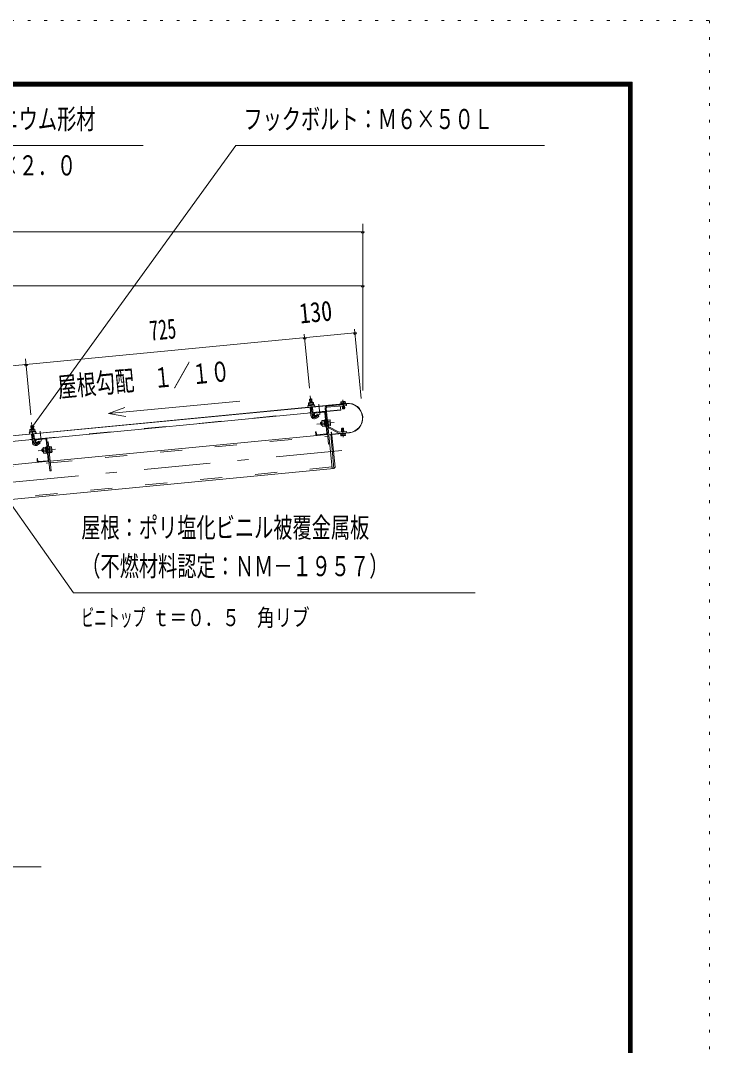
# Model space of a CAD drawing. Units: millimetres, scale not verified. Extents: x -31546 to 31551, y -14700 to 14700.
# Drawn here: x 25305 to 31551, y 5408 to 14700 of the extents above; entities that cross this region are included whole.
import ezdxf
from ezdxf.enums import TextEntityAlignment as Align

# ---------------------------------------------------------------- set-up
doc = ezdxf.new("R2010")
doc.units = ezdxf.units.MM
doc.header["$LTSCALE"] = 50
for name, pattern in [('USER2', [10, 4, -6]), ('USER3', [24, 12, -5, 2, -5]), ('USER4', [3, 0.5, -2.5])]:
    doc.linetypes.add(name, pattern=pattern)
for name, color, linetype, lineweight in [('0-6_2-02BOLD', 7, 'Continuous', 18), ('0-7_2-12HIDDEN', 3, 'USER2', 18), ('0-8_2-22CENTER', 3, 'USER3', 18), ('0-9_2-42THIN', 4, 'Continuous', 18), ('0-A_2-52DIM', 3, 'Continuous', 18), ('0-C_F-F1PAPER', 5, 'Continuous', 18), ('0-D_F-E_J_ADD', 5, 'USER4', 18)]:
    doc.layers.add(name, color=color, linetype=linetype, lineweight=lineweight)
doc.styles.add('ＭＳ ゴシック', font='')
doc.styles.get('ＭＳ ゴシック').set_extended_font_data('MS Gothic')

msp = doc.modelspace()

# ---------------------------------------------------------------- linework, layer by layer
at = {"layer": '0-6_2-02BOLD'}
for p, q in [((27945.13, 11267.53), (27924.23, 11265.51)), ((28239.93, 11232.83), (28238.76, 11245.02)), ((22767.82, 10698.56), (28260.88, 11227.48)), ((28202.87, 11220.14), (22768, 10696.82)), ((27926.5, 11232.98), (27928.22, 11215.13)), ((27931.12, 11193.97), (27938.52, 11117.1)), ((27934.74, 11156.39), (27955.64, 11158.41)), ((27950.84, 11217.31), (27949.12, 11235.15)), ((27959.43, 11119.12), (27952.02, 11195.98)), ((27956.89, 11145.47), (28068.38, 11156.2)), ((28076.72, 11186.36), (28129.54, 10637.81)), ((28092.2, 11025.66), (28076.73, 11186.35)), ((28203.19, 11216.81), (28202.69, 11221.87)), ((28219.81, 11230.92), (28218.65, 11243.09)), ((28220.6, 11218.49), (28220.12, 11223.55)), ((28224.07, 11182.1), (28221.66, 11207.34)), ((28241.03, 11225.57), (28241.51, 11220.5)), ((25431.07, 10902.25), (27935.98, 11143.45)), ((28057.76, 11149.55), (27975.54, 11141.63)), ((28029.52, 11059.44), (28032.2, 11031.58)), ((28057.95, 11074.51), (28037.73, 11072.56)), ((28038.99, 11059.49), (28059.21, 11061.43)), ((28081.85, 10957.77), (28063.87, 11144.52)), ((28070.16, 11079.18), (28064.58, 11078.64)), ((28071.73, 11121.36), (28082.87, 11122.43)), ((28110.78, 11066.4), (28094.05, 11064.79)), ((25398.4, 11022.31), (25401.36, 10991.6)), ((25400.67, 10989.77), (25402.39, 10971.92)), ((25425.01, 10974.1), (25423.3, 10991.95)), ((28061.72, 11035.29), (28041.5, 11033.34)), ((28059.8, 11055.33), (28067.44, 11049.04)), ((28068.11, 11042.07), (28060.46, 11048.36)), ((28070.06, 11021.86), (28063.08, 11021.19)), ((28093.81, 11008.91), (28188.32, 10958.25)), ((28193.61, 10968.13), (28095.49, 11020.71)), ((28096.57, 11038.64), (28113.3, 11040.25)), ((22905.25, 10659.04), (25410.16, 10900.24)), ((25405.3, 10950.75), (25412.69, 10873.89)), ((25408.92, 10913.18), (25429.82, 10915.19)), ((25433.6, 10875.9), (25426.2, 10952.77)), ((25446.96, 10868.62), (25444.68, 10892.31)), ((25449.72, 10898.41), (25531.93, 10906.34)), ((25538.05, 10901.3), (25556.03, 10714.56)), ((25557.04, 10879.21), (25545.9, 10878.15)), ((28088.5, 10947.16), (25573.82, 10705.03)), ((28076.82, 10951.66), (27994.6, 10943.75)), ((28128.77, 10948.93), (28286.25, 10964.1)), ((28286.41, 10962.35), (28128.94, 10947.2)), ((28218.71, 10950.22), (28219.87, 10938.04)), ((28238.82, 10952.13), (28239.98, 10939.96)), ((25482.49, 10868.06), (25460.27, 10852.21)), ((25510.66, 10816.9), (25503.69, 10816.23)), ((25506.37, 10788.37), (25513.34, 10789.04)), ((25533.38, 10818.22), (25513.16, 10816.28)), ((25515.68, 10790.13), (25535.9, 10792.07)), ((25533.97, 10812.12), (25541.61, 10805.82)), ((25542.28, 10798.85), (25534.64, 10805.15)), ((25584.95, 10823.19), (25568.22, 10821.58)), ((25570.74, 10795.43), (25587.47, 10797.04)), ((25562.68, 10703.95), (23048, 10461.82)), ((25550.99, 10708.45), (25468.77, 10700.54)), ((25537.26, 10777.98), (25544.23, 10778.65)), ((25544.46, 10776.21), (25550.04, 10776.74))]:
    msp.add_line(p, q, dxfattribs=at)
for points in [[(27948.09, 11236.83), (27945.13, 11267.53), (27943.22, 11269.1), (27925.81, 11267.43), (27924.23, 11265.51), (27927.19, 11234.81)], [(28211.46, 11244.18), (28208.59, 11242.14), (28209.74, 11229.96)], [(28211.46, 11244.18), (28245.61, 11247.44), (28248.82, 11245.98), (28249.98, 11233.79)], [(27916.9, 11214.05), (27915.19, 11231.89), (27918.05, 11233.93), (27957.24, 11237.71), (27960.44, 11236.25), (27962.16, 11218.41)], [(28065.58, 11185.29), (28096.89, 10860.06), (28108.03, 10861.14)], [(28079.68, 11155.7), (28207.89, 11168.04), (28204.26, 11205.66)], [(28081.95, 11205.14), (28258.93, 11222.18), (28260.01, 11211.03), (28083.02, 11193.99)], [(28260.72, 11229.22), (28098.02, 11213.55), (28098.18, 11211.81)], [(28242.57, 11209.35), (28244.97, 11184.09), (28241.82, 11180.28), (28227.88, 11178.95), (28224.07, 11182.1), (28244.97, 11184.09)], [(27970.5, 11135.52), (27972.79, 11111.83), (27967.21, 11111.29), (27964.93, 11134.98)], [(27973.9, 11112.52), (27996.13, 11128.37), (28008.32, 11111.27), (27986.1, 11095.42)], [(28039.16, 11032.25), (28032.2, 11031.58), (28026.47, 11036.29), (28024.79, 11053.72), (28029.52, 11059.44), (28036.48, 11060.12)], [(28037.73, 11072.56), (28035.71, 11068.13), (28039.94, 11024.23), (28042.77, 11020.26), (28062.98, 11022.21)], [(28063.08, 11021.19), (28057.85, 11075.53), (28064.82, 11076.21)], [(28064.58, 11078.64), (28070.29, 11019.42), (28075.87, 11019.96)], [(28092.59, 11021.57), (28098.16, 11022.11), (28092.46, 11081.33), (28086.88, 11080.8)], [(28092.79, 11077.87), (28109.53, 11079.48), (28112.35, 11075.51), (28116.58, 11031.62), (28114.56, 11027.18), (28097.83, 11025.57)], [(25391.07, 10970.84), (25389.35, 10988.68), (25392.22, 10990.72), (25431.41, 10994.5), (25434.61, 10993.04), (25436.33, 10975.19)], [(25422.27, 10993.61), (25419.31, 11024.31), (25417.4, 11025.89), (25399.98, 11024.22), (25398.4, 11022.31), (25419.31, 11024.31)], [(27988.48, 10948.78), (27986.21, 10972.47), (27980.63, 10971.94), (27982.91, 10948.25)], [(28123.21, 10951.92), (28121.7, 10967.6), (28123.44, 10967.76), (28124.95, 10952.08)], [(28198.66, 10956.18), (28262.85, 10962.35), (28261.78, 10973.51), (28197.58, 10967.33)], [(28237.41, 10971.16), (28234.56, 11000.95), (28230.75, 11004.1), (28216.82, 11002.77), (28213.67, 10998.96)], [(28234.56, 11000.95), (28213.67, 10998.96), (28216.5, 10969.15)], [(22822.88, 10126.85), (28146.96, 10639.49), (28117.07, 10949.91), (28099.65, 10948.23)], [(25439.1, 10891.77), (25441.38, 10868.08), (25446.96, 10868.62)], [(25482.49, 10868.06), (25470.3, 10885.15), (25448.08, 10869.31)], [(25543.62, 10901.83), (25571.06, 10616.86), (25582.21, 10617.93), (25557.05, 10879.22)], [(28146.96, 10639.49), (28156.4, 10650.95), (28128.53, 10940.47), (28117.07, 10949.91)], [(28213.03, 10935.61), (28209.81, 10937.08), (28208.65, 10949.26)], [(28213.03, 10935.61), (28247.17, 10938.87), (28250.04, 10940.92), (28248.89, 10953.1)], [(25532.12, 10831.3), (25511.9, 10829.35), (25509.89, 10824.91)], [(25509.89, 10824.91), (25514.11, 10781.02), (25516.94, 10777.05), (25537.16, 10779)], [(25539, 10832.99), (25532.02, 10832.32), (25537.26, 10777.98)], [(25544.46, 10776.21), (25538.75, 10835.43), (25544.33, 10835.97)], [(25566.76, 10778.35), (25572.33, 10778.89), (25566.63, 10838.12), (25561.06, 10837.58)], [(25566.96, 10834.65), (25583.7, 10836.27), (25586.53, 10832.3), (25590.75, 10788.4), (25588.74, 10783.97), (25572.01, 10782.35)], [(25462.66, 10705.57), (25460.38, 10729.26), (25454.8, 10728.72), (25457.08, 10705.03)]]:
    msp.add_lwpolyline(points, dxfattribs=at)
for points in [[(27967.4, 11218.91), (27967.94, 11213.34), (27912.19, 11207.96), (27911.66, 11213.53)], [(28208.09, 11229.8), (28208.62, 11224.23), (28252.18, 11228.38), (28251.65, 11233.95)], [(25441.57, 10975.7), (25385.83, 10970.32), (25386.37, 10964.75), (25442.11, 10970.12)], [(28206.99, 10949.1), (28206.46, 10954.68), (28250.01, 10958.83), (28250.55, 10953.26)], [(25500.65, 10793.08), (25498.96, 10810.51), (25503.69, 10816.23), (25506.37, 10788.37)]]:
    msp.add_lwpolyline(points, close=True, dxfattribs=at)
for centre, radius, start, end in [((28214.23, 11236.3), 8.11, 56.9164, 95.44783), ((28231.36, 11216.16), 29.79, 75.61871, 115.27916), ((28244.39, 11239.18), 8.11, 95.44783, 133.99406), ((27916.35, 11201.33), 7, 95.49939, 275.49939), ((27921.63, 11224.17), 10.06, 61.11575, 121.11575), ((27941.25, 11198.38), 37.62, 77.91205, 113.08797), ((27955.58, 11227.44), 10.06, 69.88426, 129.88426), ((27965.12, 11206.03), 7, 275.5002, 95.5002), ((28058.3, 11143.98), 11.2, 5.5027, 95.5027), ((28083.69, 11187.02), 18.2, 95.50003, 185.50002), ((28083.69, 11187.02), 7, 95.50003, 185.50002), ((28273.56, 11095.78), 134.05, 275.50003, 95.50003), ((28273.56, 11095.78), 132.3, 275.50003, 95.50003), ((27968.57, 11119.99), 30.18, 185.5, 305.5), ((27968.57, 11119.99), 9.19, 185.5, 305.5), ((27976.08, 11136.05), 11.2, 95.49878, 185.49857), ((27976.08, 11136.05), 5.6, 95.49878, 185.4908), ((28045.95, 11066.76), 10.07, 185.50095, 226.22777), ((28074.26, 11049.69), 36.61, 164.47554, 206.52635), ((28058.3, 11143.98), 5.6, 5.5027, 95.5027), ((28102.56, 11072.21), 10.07, 324.77412, 5.50095), ((28078.03, 11050.06), 36.61, 344.47554, 26.52635), ((25390.52, 10958.12), 7, 95.49939, 275.49939), ((25395.81, 10980.96), 10.06, 61.11575, 121.11575), ((25415.42, 10955.17), 37.62, 77.91205, 113.08797), ((25429.75, 10984.23), 10.06, 69.88426, 129.88426), ((25439.29, 10962.82), 7, 275.5002, 95.5002), ((28049.73, 11027.53), 10.07, 144.77412, 185.50095), ((28098.47, 11026.27), 6.3, 226.24097, 241.79402), ((28106.34, 11032.98), 10.07, 5.50095, 46.22777), ((28196.91, 10974.3), 7, 241.81552, 275.50003), ((25442.75, 10876.78), 30.18, 185.5, 305.5), ((25442.75, 10876.78), 9.19, 185.5, 305.5), ((25450.25, 10892.84), 11.2, 95.49878, 185.49857), ((25450.25, 10892.84), 5.6, 95.49878, 185.4908), ((25532.47, 10900.77), 11.2, 5.5027, 95.5027), ((25532.47, 10900.77), 5.6, 5.5027, 95.5027), ((27994.06, 10949.32), 11.2, 185.49792, 275.50047), ((27994.06, 10949.32), 5.6, 185.4908, 275.50047), ((28076.28, 10957.23), 5.6, 275.51155, 5.5027), ((28076.28, 10957.23), 11.2, 275.51155, 5.5027), ((28128.43, 10952.42), 5.25, 185.50003, 275.50003), ((28128.43, 10952.42), 3.5, 185.50003, 275.50003), ((28196.91, 10974.3), 18.2, 241.8121, 275.50003), ((28214.24, 10943.87), 8.11, 275.44783, 313.99406), ((28227.27, 10966.89), 29.79, 255.61871, 295.27916), ((28244.4, 10946.75), 8.11, 236.9164, 275.44783), ((25520.13, 10823.55), 10.07, 185.50095, 226.22777), ((25548.44, 10806.48), 36.61, 164.47554, 206.52635), ((25523.9, 10784.32), 10.07, 144.77412, 185.50095), ((25576.73, 10829), 10.07, 324.77412, 5.50095), ((25552.21, 10806.84), 36.61, 344.47554, 26.52635), ((25580.52, 10789.77), 10.07, 5.50095, 46.22777), ((25468.23, 10706.11), 11.2, 185.49792, 275.50047), ((25468.23, 10706.11), 5.6, 185.4908, 275.50047), ((25550.46, 10714.02), 5.6, 275.51155, 5.5027), ((25550.46, 10714.02), 11.2, 275.51155, 5.5027)]:
    msp.add_arc(centre, radius, start, end, dxfattribs=at)
at = {"layer": '0-7_2-12HIDDEN'}
for p, q in [((27956.72, 11147.2), (28068.21, 11157.93)), ((28079.52, 11157.44), (28207.72, 11169.78)), ((25430.9, 10903.99), (27935.81, 11145.19)), ((22905.08, 10660.79), (25409.99, 10901.98)), ((25575.23, 10690.39), (28089.91, 10932.53)), ((23049.42, 10447.18), (25564.08, 10689.32)), ((28128.13, 10652.44), (22821.47, 10141.48))]:
    msp.add_line(p, q, dxfattribs=at)
at = {"layer": '0-8_2-22CENTER'}
for p, q in [((27931.61, 11298.43), (27948.98, 11118.11)), ((28235.26, 11175.79), (28227.11, 11260.43)), ((28018.33, 11128.17), (28009.41, 11220.84)), ((27980, 11103.97), (28013.48, 11127.84)), ((25405.79, 11055.22), (25423.15, 10874.89)), ((25492.5, 10884.96), (25483.59, 10977.63)), ((28149.31, 11056.92), (27990.8, 11041.64)), ((28231.52, 10922.63), (28223.37, 11007.27)), ((25454.18, 10860.76), (25487.65, 10884.63)), ((28219.11, 10803.08), (22807.93, 10282.06)), ((25464.96, 10798.43), (25623.48, 10813.71))]:
    msp.add_line(p, q, dxfattribs=at)
for centre in [(27968.57, 11119.99), (25442.75, 10876.78)]:
    msp.add_arc(centre, 19.69, 185.5, 305.5, dxfattribs=at)
at = {"layer": '0-9_2-42THIN'}
for p, q in [((27928.93, 11234.98), (27925.81, 11267.43)), ((27943.22, 11269.1), (27946.35, 11236.66)), ((27953.9, 11158.23), (27950.28, 11195.81)), ((27956.27, 11151.9), (27953.9, 11158.23)), ((28222.9, 11223.82), (28223.38, 11218.76)), ((28224.45, 11207.61), (28227.13, 11179.58)), ((28238.71, 11220.23), (28238.23, 11225.3)), ((28242.45, 11181.04), (28239.78, 11209.08)), ((25403.1, 10991.77), (25399.98, 11024.21)), ((25417.4, 11025.89), (25420.52, 10993.45)), ((28036.82, 11056.64), (28026.37, 11055.63)), ((28028.37, 11034.73), (28038.83, 11035.74)), ((28219.29, 10969.42), (28216.18, 11002.01)), ((28231.52, 11003.48), (28234.62, 10970.9)), ((25510.99, 10813.42), (25500.54, 10812.41)), ((25502.55, 10791.51), (25513, 10792.52))]:
    msp.add_line(p, q, dxfattribs=at)
for points in [[(27932.87, 11194.14), (27936.48, 11156.56), (27935.37, 11149.89)], [(25407.04, 10950.92), (25410.66, 10913.35), (25409.54, 10906.68)], [(25430.44, 10908.69), (25428.07, 10915.02), (25424.46, 10952.6)]]:
    msp.add_lwpolyline(points, dxfattribs=at)
at = {"layer": '0-A_2-52DIM'}
for p, q in [((27256.02, 13565.9), (25414.01, 11017.86)), ((30056.01, 13565.9), (27256.02, 13565.9)), ((28407.5, 12855.45), (28407.5, 11345.24)), ((14344.52, 12785.45), (28407.5, 12785.45)), ((28421.5, 12785.45), (28393.5, 12785.45)), ((28407.5, 12295.45), (14344.52, 12295.45)), ((28421.5, 12295.45), (28393.5, 12295.45)), ((28394.7, 11272.78), (28334.19, 11901.27)), ((28337.4, 11867.92), (22829.37, 11337.56)), ((27895, 11823.97), (27867, 11823.97)), ((27924.89, 11368.11), (27877.8, 11857.32)), ((28351.4, 11867.92), (28323.4, 11867.92)), ((25399.08, 11124.9), (25350.15, 11633.02)), ((25369.18, 11580.76), (25341.18, 11580.76)), ((26103.46, 11135.89), (26258.8, 11109.89)), ((25428.01, 11017.86), (25400.01, 11017.86))]:
    msp.add_line(p, q, dxfattribs=at)
for points in [[(23290.43, 10586.06), (23826.02, 13565.9), (26416.02, 13565.9)], [(26250.99, 11191.05), (26103.46, 11135.89), (27292.87, 11250.42)], [(24823.62, 10872.44), (25786.01, 9512.9), (29426.01, 9512.9)], [(20859.97, 8133), (22691.37, 7026.09), (25491.38, 7026.09)]]:
    msp.add_lwpolyline(points, dxfattribs=at)
for centre in [(28407.5, 12785.45), (28407.5, 12295.45), (27881, 11823.97), (28337.4, 11867.92), (25355.18, 11580.76), (25414.01, 11017.86)]:
    msp.add_arc(centre, 14, 180, 0, dxfattribs=at)
at = {"layer": '0-C_F-F1PAPER'}
for points in [[(30851.13, -14000), (-9328.87, -14000), (-9328.87, 14140), (30851.13, 14140)], [(30847.63, -13996.5), (30847.63, 14136.5), (-9325.37, 14136.5), (-9325.37, -13996.5)], [(30844.13, -13993), (30844.13, 14133), (-9321.87, 14133), (-9321.87, -13993)], [(30840.63, -13989.5), (-9318.37, -13989.5), (-9318.37, 14129.5), (30840.63, 14129.5)], [(30837.13, -13986), (30837.13, 14126), (-9314.87, 14126), (-9314.87, -13986)], [(30833.63, -13982.5), (-9311.37, -13982.5), (-9311.37, 14122.5), (30833.63, 14122.5)], [(30830.13, -13979), (30830.13, 14119), (-9307.87, 14119), (-9307.87, -13979)], [(30826.63, -13975.5), (-9304.37, -13975.5), (-9304.37, 14115.5), (30826.63, 14115.5)], [(30823.13, -13972), (-9300.87, -13972), (-9300.87, 14112), (30823.13, 14112)], [(30819.63, -13968.5), (-9297.37, -13968.5), (-9297.37, 14108.5), (30819.63, 14108.5)], [(30816.13, -13965), (30816.13, 14105), (-9293.87, 14105), (-9293.87, -13965)]]:
    msp.add_lwpolyline(points, close=True, dxfattribs=at)
at = {"layer": '0-D_F-E_J_ADD'}
msp.add_lwpolyline([(31551.13, -14700), (-10028.87, -14700), (-10028.87, 14700), (31551.13, 14700)], close=True, dxfattribs=at)

# ---------------------------------------------------------------- texts
at = {"layer": '0-A_2-52DIM', "color": 7, "style": 'ＭＳ ゴシック'}
for s, height, width, p in [('側化粧：アルミニウム形材', 182.3, 0.7, (23896.02, 13660.78)), ('フックボルト：Ｍ６×５０Ｌ', 182.3, 0.7, (27326.02, 13660.78)), ('\u3000－７７×４０×２．０', 182.3, 0.7, (23896.02, 13240.77)), ('屋根：ポリ塩化ビニル被覆金属板', 182.3, 0.7, (25856.01, 9957.77)), ('（不燃材料認定：ＮＭ－１９５７）', 182.3, 0.7, (25856.01, 9607.78)), ('ｔ＝０．５\u3000角リブ', 155, 0.75, (26498.99, 9162.9)), ('ビニトップ ', 155, 0.55, (25856.01, 9162.9))]:
    msp.add_text(s, height=height, dxfattribs=dict(at, width=width)).set_placement(p, align=Align.BOTTOM_LEFT)
for s, width, p in [('130', 0.8, (27846.59, 11898.39)), ('725', 0.65, (26488.87, 11742.67)), ('屋根勾配\u3000１／１０', 0.7, (25655.92, 11228.72))]:
    msp.add_text(s, height=182.3, rotation=5.5, dxfattribs=dict(at, width=width)).set_placement(p, align=Align.BOTTOM_LEFT)

doc.saveas('drawing.dxf')
